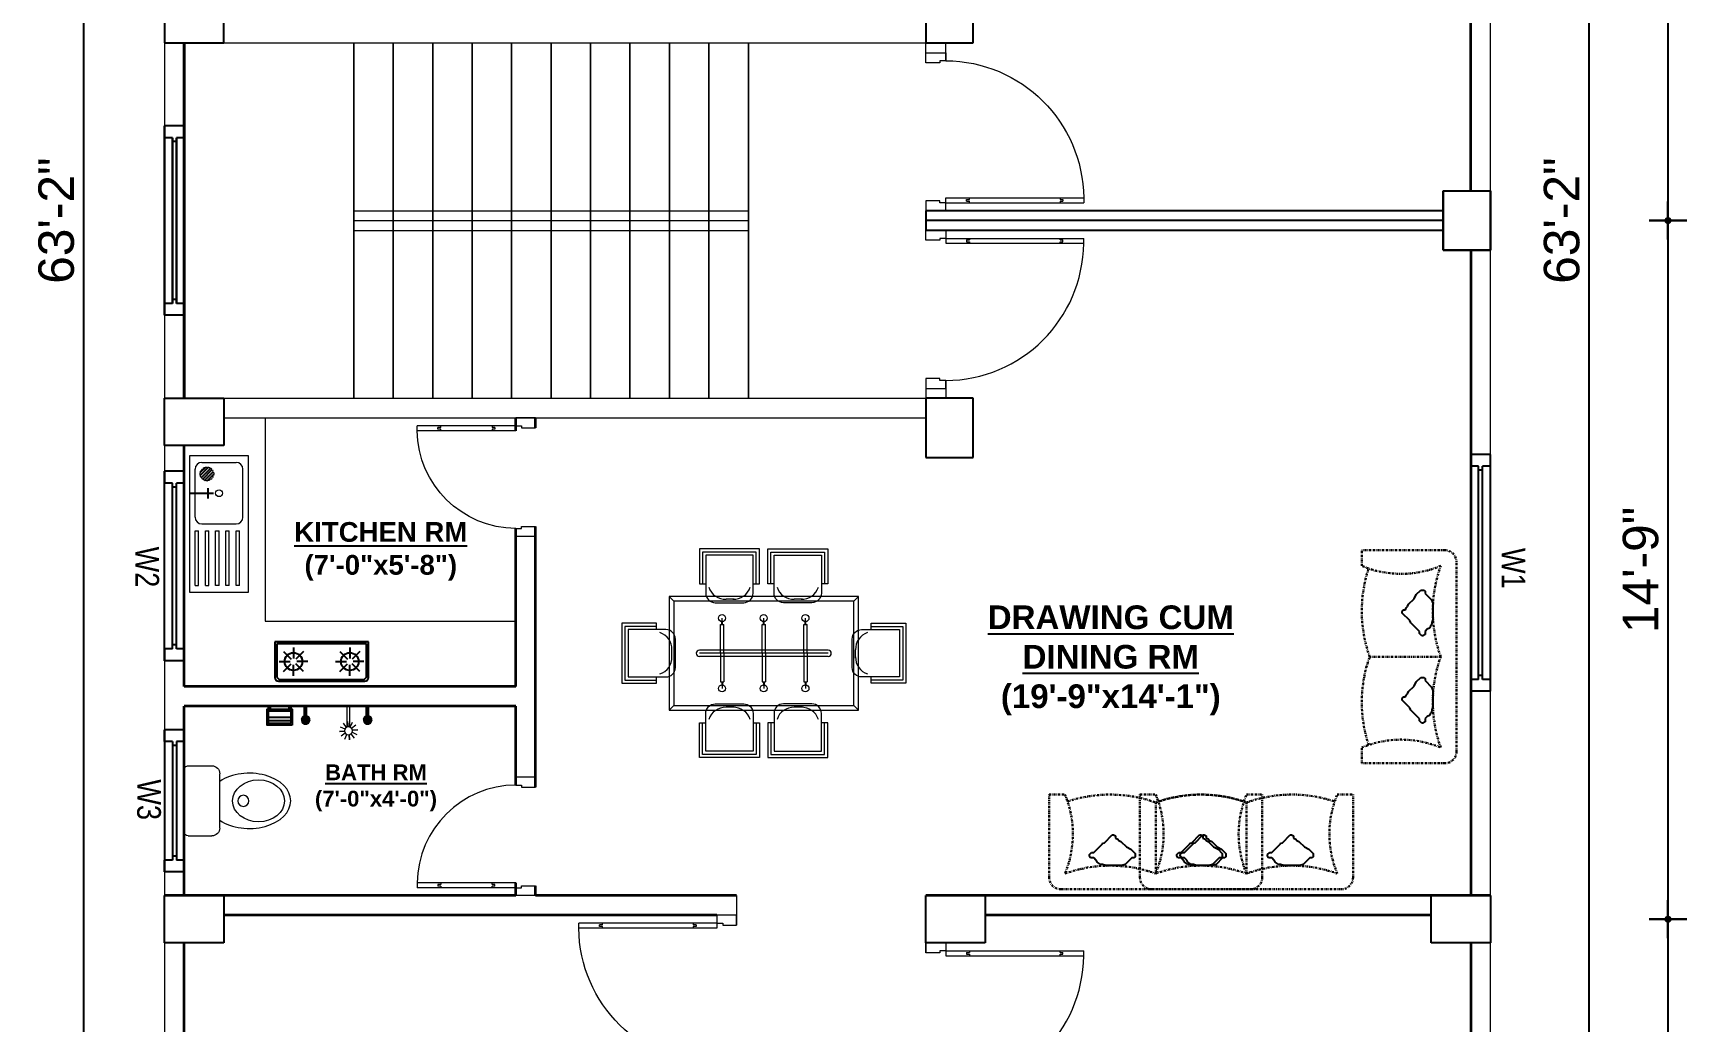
# Model space of a CAD drawing. Header units: inches. Extents: x -100787 to 3653, y -96809 to -8632.
# Drawn here: x -75869.7 to -75450.6, y -92142.9 to -91892.4 of the extents above; entities that cross this region are included whole.
import ezdxf

# ---------------------------------------------------------------- set-up
doc = ezdxf.new("R2010")
doc.units = ezdxf.units.IN
doc.header["$MEASUREMENT"] = 0
doc.header["$PDMODE"] = 99
doc.linetypes.add('DASHDOT', pattern=[1, 0.5, -0.25, 0, -0.25])
doc.linetypes.add('DASHED', pattern=[0.75, 0.5, -0.25])
for name, color, linetype, lineweight in [('1-FOUNDATION DIM', 31, 'Continuous', 5), ('boundary line', 84, 'DASHDOT', 30), ('door', 132, 'Continuous', 15), ('ELE.POWER', 10, 'Continuous', 20), ('fur', 70, 'Continuous', 5), ('Furniture Gr.Fl.', 6, 'Continuous', 5), ('Pipe', 172, 'Continuous', 0), ('R0D', 1, 'Continuous', 35), ('SB', 5, 'Continuous', 13), ('T-FIX', 30, 'Continuous', 20)]:
    doc.layers.add(name, color=color, linetype=linetype, lineweight=lineweight)
for name, color, linetype in [('Brick wall', 3, 'Continuous'), ('FICTURE', 70, 'Continuous'), ('FIXTURE', 150, 'Continuous'), ('Hatch', 3, 'Continuous'), ('RCC', 6, 'Continuous'), ('Rod', 1, 'Continuous'), ('TEX', 7, 'Continuous'), ('WINDOOR', 7, 'Continuous')]:
    doc.layers.add(name, color=color, linetype=linetype)
doc.styles.add('ARIAL', font='arial.ttf')
doc.styles.get("Standard").update_dxf_attribs({"font": 'ARIALN.TTF'})
doc.dimstyles.new('3-8', dxfattribs={"dimscale": 1.5, "dimtxt": 6, "dimasz": 2, "dimexe": 0.18, "dimexo": 6, "dimgap": 0, "dimtad": 0, "dimdec": 0, "dimzin": 3, "dimdsep": 46, "dimlunit": 3, "dimtxsty": 'ARIAL', "dimblk": 'DD', "dimcen": 1, "dimse1": 1, "dimse2": 1, "dimclrd": 256, "dimclrt": 256, "dimadec": 0, "dimazin": 0, "dimtfac": 0.5, "dimtdec": 0, "dimtmove": 2, "dimatfit": 0, "dimfxl": 0.18, "dimtvp": 0.75, "dimfrac": 1, "dimtolj": 1, "dimtzin": 0, "dimarcsym": 0})

# ---------------------------------------------------------------- blocks, each defined once
blk = doc.blocks.new('A$C154754DE')
at = {"layer": 'RCC'}
for p, q in [((0, 12), (15, 12)), ((0, 0), (0, 12)), ((15, 12), (15, 0)), ((15, 0), (0, 0))]:
    blk.add_line(p, q, dxfattribs=at)
blk = doc.blocks.new("Windoo 4'")
at = {"layer": 'WINDOOR'}
for p, q in [((24, 5), (-24, 5)), ((-24, 5), (-24, 0)), ((-21, 5), (-21, 3)), ((24, 5), (21, 5)), ((21, 5), (21, 3)), ((24, 5), (24, 0)), ((24, 0), (-24, 0)), ((-24, 0), (-21, 0)), ((21, 3), (-21, 3)), ((21, 2), (-21, 2)), ((-21, 2), (-21, 0)), ((-20, 3), (-20, 2)), ((20, 3), (20, 2)), ((21, 2), (21, 0)), ((21, 0), (24, 0))]:
    blk.add_line(p, q, dxfattribs=at)
blk = doc.blocks.new('D40')
at = {"layer": 'door'}
for p, q in [((2, 5), (2, 39.97)), ((3.25, 39.97), (2, 39.97)), ((3.25, 5), (3.25, 39.97)), ((2.4, 33.97), (2, 33.97)), ((2.4, 33.97), (2.4, 34.72)), ((2.85, 34.72), (2.4, 34.72)), ((2.85, 33.97), (2.85, 34.72)), ((3.25, 33.97), (2.85, 33.97)), ((2, 11), (2.4, 11)), ((2.4, 10.25), (2.4, 11)), ((2.4, 10.25), (2.85, 10.25)), ((2.85, 10.25), (2.85, 11)), ((2.85, 11), (3.25, 11)), ((0, 0), (0, 5)), ((0, 5), (2, 5)), ((2, 5), (2, 3.5)), ((2, 5), (3.25, 5)), ((40, 5), (38, 5)), ((38, 5), (38, 3.5)), ((40, 0), (40, 5)), ((2.5, 0), (0, 0)), ((2, 3.5), (2.5, 3.5)), ((2.5, 3.5), (2.5, 0)), ((38, 3.5), (37.5, 3.5)), ((37.5, 3.5), (37.5, 0)), ((37.5, 0), (40, 0))]:
    blk.add_line(p, q, dxfattribs=at)
blk.add_arc((2.88, 4.86), 35.12, 0.2318, 89.393, dxfattribs=at)
blk = doc.blocks.new('D30')
at = {"layer": 'door'}
for p, q in [((2, 5), (2, 29.97)), ((3.25, 29.97), (2, 29.97)), ((3.25, 5), (3.25, 29.97)), ((2.4, 23.97), (2, 23.97)), ((2.4, 23.97), (2.4, 24.72)), ((2.85, 24.72), (2.4, 24.72)), ((2.85, 23.97), (2.85, 24.72)), ((3.25, 23.97), (2.85, 23.97)), ((2, 11), (2.4, 11)), ((2.4, 10.25), (2.4, 11)), ((2.4, 10.25), (2.85, 10.25)), ((2.85, 10.25), (2.85, 11)), ((2.85, 11), (3.25, 11)), ((0, 0), (0, 5)), ((0, 5), (2, 5)), ((2, 5), (2, 3.5)), ((2, 5), (3.25, 5)), ((30, 5), (28, 5)), ((28, 5), (28, 3.5)), ((30, 0), (30, 5)), ((2.5, 0), (0, 0)), ((2, 3.5), (2.5, 3.5)), ((2.5, 3.5), (2.5, 0)), ((28, 3.5), (27.5, 3.5)), ((27.5, 3.5), (27.5, 0)), ((27.5, 0), (30, 0))]:
    blk.add_line(p, q, dxfattribs=at)
blk.add_arc((2.89, 4.86), 25.11, 0.3204, 89.1727, dxfattribs=at)
blk = doc.blocks.new('W-3FT')
at = {"layer": 'WINDOOR'}
for p, q in [((-36, 0), (-36, -5)), ((-36, 0), (-33, 0)), ((-36, 0), (0, 0)), ((-33, 0), (-33, -2)), ((-3, 0), (-3, -2)), ((0, 0), (0, -5)), ((-33, -2), (-3, -2)), ((-33, -3), (-33, -5)), ((-33, -3), (-3, -3)), ((-32, -2), (-32, -3)), ((-4, -2), (-4, -3)), ((-3, -3), (-3, -5)), ((-33, -5), (-36, -5)), ((-36, -5), (0, -5)), ((0, -5), (-3, -5))]:
    blk.add_line(p, q, dxfattribs=at)
blk = doc.blocks.new('BURNER')
at = {"layer": 'FICTURE'}
for p, q in [((-25, 9.5), (-25, 0)), ((-24.5, 9), (-24.5, 0.5)), ((-1, 10.5), (-24, 10.5)), ((-1.5, 10), (-23.5, 10)), ((-20, 9.02), (-20, 6.11)), ((-5, 9.02), (-5, 6.11)), ((-4.97, 9.02), (-4.97, 6.11)), ((-0.5, 0.5), (-0.5, 9)), ((0, 0), (0, 9.5)), ((-23.77, 5.25), (-20.86, 5.25)), ((-22.67, 7.92), (-20.61, 5.86)), ((-22.67, 2.58), (-20.61, 4.64)), ((-17.33, 7.92), (-19.39, 5.86)), ((-17.33, 2.58), (-19.39, 4.64)), ((-16.23, 5.25), (-19.14, 5.25)), ((-8.77, 5.25), (-5.86, 5.25)), ((-8.75, 5.25), (-5.84, 5.25)), ((-7.67, 7.92), (-5.61, 5.86)), ((-7.67, 2.58), (-5.61, 4.64)), ((-7.64, 7.92), (-5.58, 5.86)), ((-7.64, 2.58), (-5.58, 4.64)), ((-2.33, 7.92), (-4.39, 5.86)), ((-2.33, 2.58), (-4.39, 4.64)), ((-2.3, 7.92), (-4.36, 5.86)), ((-2.3, 2.58), (-4.36, 4.64)), ((-1.2, 5.25), (-4.11, 5.25)), ((-25, 0), (0, 0)), ((-24.5, 0.5), (-0.5, 0.5)), ((-20, 1.48), (-20, 4.39)), ((-5, 1.48), (-5, 4.39)), ((-4.97, 1.48), (-4.97, 4.39))]:
    blk.add_line(p, q, dxfattribs=at)
for centre in [(-20, 5.25), (-5, 5.25), (-4.97, 5.25)]:
    blk.add_circle(centre, 2.36, dxfattribs=at)
for centre, start, end in [((-24, 9.5), 90, 180), ((-23.5, 9), 90, 180), ((-1.5, 9), 0, 90), ((-1, 9.5), 0, 90)]:
    blk.add_arc(centre, 1, start, end, dxfattribs=at)
blk = doc.blocks.new('A$C1B9D5D5F')
at = {"layer": 'Hatch', "linetype": 'DASHED'}
h = blk.add_hatch(dxfattribs=at)
h.set_pattern_fill('ANSI31', color=256, scale=5, style=0)
h.set_pattern_definition([(315, (-153.9716, 593.88254), (-0.44194174, -0.44194174), [])])
h.paths.add_polyline_path([(32.64, 12.03, 1), (36.64, 12.03, 1)])
at = {"layer": 'fur', "linetype": 'Continuous'}
for p, q in [((0, 17), (40, 17)), ((0, 0), (0, 17)), ((2, 15.5), (18, 15.5)), ((2, 15.5), (2, 14.5)), ((18, 15.5), (18, 14.5)), ((22, 15.5), (36, 15.5)), ((40, 17), (40, 0)), ((2, 14.5), (18, 14.5)), ((2, 12.5), (18, 12.5)), ((2, 12.5), (2, 11.5)), ((2, 11.5), (18, 11.5)), ((18, 12.5), (18, 11.5)), ((20, 13.5), (20, 3.5)), ((38, 13.5), (38, 3.5)), ((2, 9.5), (18, 9.5)), ((2, 8.5), (2, 9.5)), ((2, 8.5), (18, 8.5)), ((2, 6.5), (18, 6.5)), ((2, 5.5), (2, 6.5)), ((2, 5.5), (18, 5.5)), ((18, 9.5), (18, 8.5)), ((18, 6.5), (18, 5.5)), ((40, 0), (0, 0)), ((2, 3.5), (18, 3.5)), ((2, 2.5), (2, 3.5)), ((2, 2.5), (18, 2.5)), ((18, 3.5), (18, 2.5)), ((22, 1.5), (36, 1.5))]:
    blk.add_line(p, q, dxfattribs=at)
blk.add_circle((29, 8.5), 1, dxfattribs=at)
for centre, start, end in [((22, 13.5), 90, 180), ((36, 13.5), 0, 90), ((22, 3.5), 180, 270), ((36, 3.5), 270, 0)]:
    blk.add_arc(centre, 2, start, end, dxfattribs=at)
at = {"layer": 'Pipe', "linetype": 'DASHED'}
blk.add_circle((34.64, 12.03), 2, dxfattribs=at)
at = {"layer": 'Rod', "linetype": 'Continuous'}
for p, q in [((29, 17), (29, 10.16)), ((27.5, 11.7), (30.5, 11.7))]:
    blk.add_line(p, q, dxfattribs=at)
blk = doc.blocks.new('COMODE')
at = {"linetype": 'Continuous', "lineweight": 15}
for p, q in [((-6.88, 9), (6.87, 9)), ((-8.88, 1), (-8.88, 7)), ((8.88, 1), (8.88, 7)), ((-7.88, 0), (7.87, 0))]:
    blk.add_line(p, q, dxfattribs=at)
blk.add_circle((0, 14.99), 1.41, dxfattribs=at)
for centre, radius, start, end in [((-6.88, 7), 2, 90, 180), ((6.87, 7), 2, 0, 90), ((-7.88, 1), 1, 180, 270), ((7.87, 1), 1, 270, 0)]:
    blk.add_arc(centre, radius, start, end, dxfattribs=at)
at = {"linetype": 'Continuous', "lineweight": 15, "extrusion": (0, 0, -1)}
blk.add_ellipse((0, 16.47), major_axis=(0, 10.53), ratio=0.664933, start_param=3.923136, end_param=8.643235, dxfattribs=at)
blk.add_ellipse((0, 18.83), major_axis=(0, 6.57), ratio=0.809373, dxfattribs=at)
blk = doc.blocks.new('A$C1BE005BA')
at = {"layer": 'T-FIX'}
for p, q in [((2.54, 4.28), (1.8, 5.91)), ((3.41, 6.17), (3.22, 4.36)), ((3.22, 4.36), (3.41, 6.17)), ((0, 3.41), (1.7, 3.23)), ((1.7, 3.23), (0, 3.41)), ((0.26, 1.8), (1.8, 2.5)), ((2, 3.89), (0.59, 4.93)), ((2.24, 1.94), (1.24, 0.59)), ((2.76, 0), (2.94, 1.69)), ((2.94, 1.69), (2.76, 0)), ((4.37, 0.26), (3.65, 1.84)), ((4.93, 5.58), (3.83, 4.1)), ((5.58, 1.24), (4.15, 2.3)), ((4.23, 3.61), (5.91, 4.37)), ((4.26, 3.55), (11.38, 3.55)), ((4.28, 2.55), (11.38, 2.55)), ((6.17, 2.76), (4.36, 2.95)), ((4.36, 2.95), (6.17, 2.76))]:
    blk.add_line(p, q, dxfattribs=at)
blk.add_circle((3.03, 3.03), 1.34, dxfattribs=at)
blk = doc.blocks.new('*U268')
at = {"color": 0}
mesh = blk.add_polyface(dxfattribs=at)
corners = [(1.43, 6.47), (-1.02, 8.93), (-1.9, 5.58), (-1.9, 5.58), (0, 5.06), (1.43, 6.47), (-1.9, 5.58), (-1, 5.06), (0, 5.06), (-1.02, 8.93), (-2.43, 7.51), (-1.9, 5.58), (1.43, 6.47), (0.92, 8.41), (-1.02, 8.93), (0, 5.06), (0.9, 5.58), (1.43, 6.47), (-1, 5.06), (0, 0), (0, 5.06), (-1, 5.06), (-1, 0), (0, 0), (-2.43, 7.51), (-2.43, 6.47), (-1.9, 5.58), (-1.02, 8.93), (-1.92, 8.41), (-2.43, 7.51), (0.92, 8.41), (0.02, 8.93), (-1.02, 8.93), (1.43, 6.47), (1.43, 7.51), (0.92, 8.41)]
mesh.append_faces([[corners[k] for k in face] for face in [(0, 1, 2), (3, 4, 5), (9, 10, 11), (12, 13, 14)]], dxfattribs={"vtx0": -1, "vtx1": -1, "vtx2": -1, "color": 0})
mesh.append_faces([[corners[k] for k in face] for face in [(18, 19, 20)]], dxfattribs={"vtx0": -1, "vtx2": -1, "color": 0})
mesh.append_faces([[corners[k] for k in face] for face in [(6, 7, 8)]], dxfattribs={"vtx1": -1, "vtx2": -1, "color": 0})
mesh.append_faces([[corners[k] for k in face] for face in [(15, 16, 17), (21, 22, 23), (24, 25, 26), (27, 28, 29), (30, 31, 32), (33, 34, 35)]], dxfattribs={"vtx2": -1, "color": 0})
blk = doc.blocks.new('Tap')
at = {"layer": 'FIXTURE', "elevation": 0.25}
for points in [[(-0.25, 3.5), (-0.25, 0)], [(0.25, 3.5), (0.25, 0)]]:
    blk.add_lwpolyline(points, dxfattribs=at)
at = {"layer": 'FIXTURE'}
for radius, start, end in [(1, 284.4775, 255.5225), (0.25, 0, 180)]:
    blk.add_arc((0, 3.5, 0.25), radius, start, end, dxfattribs=at)
at = {"layer": 'FIXTURE', "xscale": 0.5, "yscale": 0.5, "zscale": 0.5}
blk.add_blockref('*U268', (0.25, 0), dxfattribs=at)
blk = doc.blocks.new('PaperHolder')
at = {"layer": 'FIXTURE'}
for p, q in [((-5.6, 4.41), (0, 4.41)), ((-5.6, 3.61), (0, 3.61)), ((-5.6, 2.81), (0, 2.81))]:
    blk.add_line(p, q, dxfattribs=at)
for points in [[(0.4, 4.81), (-6, 4.81), (-6, 0.81), (0.4, 0.81)], [(0, 4.41), (-5.6, 4.41), (-5.6, 1.21), (0, 1.21)], [(-5.2, 0.81), (-5.6, 0.81), (-5.6, 0), (-5.2, 0)], [(0, 0.81), (-0.4, 0.81), (-0.4, 0), (0, 0)]]:
    blk.add_lwpolyline(points, close=True, dxfattribs=at)
blk = doc.blocks.new('din-tab')
at = {"layer": 'fur'}
for p, q in [((-20.75, 12.96), (-18.75, 12.96)), ((-3.75, 12.96), (-1.75, 12.96)), ((2.86, 12.96), (0.86, 12.96)), ((19.86, 12.96), (17.86, 12.96)), ((-29, 7.43), (-30.5, 8.93)), ((-12.76, 8.04), (-10.17, 8.04)), ((8.85, 8.04), (11.44, 8.04)), ((28, 7.43), (29.5, 8.93)), ((-34.5, 0.43), (-34.5, -1.57)), ((-13.82, 0.61), (-13.7, 2.06)), ((-13.82, 0), (-13.82, 0.61)), ((-13.57, 0.61), (-13.7, 2.06)), ((-13.7, 0), (-13.7, 0.61)), ((-13.57, 0), (-13.57, 0.61)), ((0, 0), (-1, 0)), ((0, 0), (-1, 0)), ((-1, -9.07), (-1, 0)), ((-0.62, 0.61), (-0.5, 2.06)), ((-0.62, 0), (-0.62, 0.61)), ((-0.38, 0.61), (-0.5, 2.06)), ((-0.5, 0), (-0.5, 0.61)), ((-0.38, 0), (-0.38, 0.61)), ((0, -9.07), (0, 0)), ((13.2, 0), (12.2, 0)), ((13.2, 0), (12.2, 0)), ((12.2, -9.07), (12.2, 0)), ((12.57, 0.61), (12.7, 2.06)), ((12.57, 0), (12.57, 0.61)), ((12.82, 0.61), (12.7, 2.06)), ((12.7, 0), (12.7, 0.61)), ((12.82, 0), (12.82, 0.61)), ((13.2, -9.07), (13.2, 0)), ((33.5, 0.43), (33.5, -1.57)), ((-13.2, 0), (-14.2, 0)), ((-14.2, -9.07), (-14.2, 0)), ((-13.2, 0), (-14.2, 0)), ((-13.2, -9.07), (-13.2, 0)), ((-29.58, -7.55), (-29.58, -10.14)), ((-20.9, -8.07), (19.9, -8.07)), ((-20.9, -9.07), (19.9, -9.07)), ((-20.9, -10.07), (19.9, -10.07)), ((-14.2, -9.07), (-14.2, -18.14)), ((-13.2, -9.07), (-13.2, -18.14)), ((-1, -9.07), (-1, -18.14)), ((0, -9.07), (0, -18.14)), ((12.2, -9.07), (12.2, -18.14)), ((13.2, -9.07), (13.2, -18.14)), ((28.58, -7.55), (28.58, -10.14)), ((-34.5, -16.57), (-34.5, -18.57)), ((-13.2, -18.14), (-14.2, -18.14)), ((-13.82, -18.14), (-13.82, -18.75)), ((-13.82, -18.75), (-13.7, -20.2)), ((-13.7, -18.14), (-13.7, -18.75)), ((-13.57, -18.75), (-13.7, -20.2)), ((-13.57, -18.14), (-13.57, -18.75)), ((0, -18.14), (-1, -18.14)), ((-0.62, -18.14), (-0.62, -18.75)), ((-0.62, -18.75), (-0.5, -20.2)), ((-0.5, -18.14), (-0.5, -18.75)), ((-0.38, -18.75), (-0.5, -20.2)), ((-0.38, -18.14), (-0.38, -18.75)), ((13.2, -18.14), (12.2, -18.14)), ((12.57, -18.14), (12.57, -18.75)), ((12.57, -18.75), (12.7, -20.2)), ((12.7, -18.14), (12.7, -18.75)), ((12.82, -18.75), (12.7, -20.2)), ((12.82, -18.14), (12.82, -18.75)), ((33.5, -16.57), (33.5, -18.57)), ((-29, -25.57), (-30.5, -27.07)), ((-12.76, -26.17), (-10.17, -26.18)), ((8.85, -26.17), (11.44, -26.18)), ((28, -25.57), (29.5, -27.07)), ((-20.75, -31.09), (-18.75, -31.09)), ((-3.75, -31.09), (-1.75, -31.09)), ((2.86, -31.09), (0.86, -31.09)), ((19.86, -31.09), (17.86, -31.09))]:
    blk.add_line(p, q, dxfattribs=at)
for points in [[(-1.75, 12.96), (-1.75, 23.96), (-20.75, 23.96), (-20.75, 12.96)], [(-2.75, 12.96), (-2.75, 22.96), (-19.75, 22.96), (-19.75, 12.96)], [(0.86, 12.96), (0.86, 23.96), (19.86, 23.96), (19.86, 12.96)], [(1.86, 12.96), (1.86, 22.96), (18.86, 22.96), (18.86, 12.96)], [(-34.5, -18.57), (-45.5, -18.57), (-45.5, 0.43), (-34.5, 0.43)], [(33.5, -18.57), (44.5, -18.57), (44.5, 0.43), (33.5, 0.43)], [(-34.5, -17.57), (-44.5, -17.57), (-44.5, -0.57), (-34.5, -0.57)], [(33.5, -17.57), (43.5, -17.57), (43.5, -0.57), (33.5, -0.57)], [(-1.75, -31.09), (-1.75, -42.09), (-20.75, -42.09), (-20.75, -31.09)], [(-2.75, -31.09), (-2.75, -41.09), (-19.75, -41.09), (-19.75, -31.09)], [(0.86, -31.09), (0.86, -42.09), (19.86, -42.09), (19.86, -31.09)], [(1.86, -31.09), (1.86, -41.09), (18.86, -41.09), (18.86, -31.09)]]:
    blk.add_lwpolyline(points, dxfattribs=at)
for points in [[(-3.75, 21.96), (-18.75, 21.96), (-18.75, 9.96, 0.414214), (-15.75, 6.96), (-6.75, 6.96, 0.414214), (-3.75, 9.96)], [(2.86, 21.96), (17.86, 21.96), (17.86, 9.96, -0.414214), (14.86, 6.96), (5.86, 6.96, -0.414214), (2.86, 9.96)], [(-43.5, -16.57), (-43.5, -1.57), (-31.5, -1.57, -0.414214), (-28.5, -4.57), (-28.5, -13.57, -0.414214), (-31.5, -16.57)], [(42.5, -16.57), (42.5, -1.57), (30.5, -1.57, 0.414214), (27.5, -4.57), (27.5, -13.57, 0.414214), (30.5, -16.57)], [(-3.75, -40.09), (-18.75, -40.09), (-18.75, -28.09, -0.414214), (-15.75, -25.09), (-6.75, -25.09, -0.414214), (-3.75, -28.09)], [(2.86, -40.09), (17.86, -40.09), (17.86, -28.09, 0.414214), (14.86, -25.09), (5.86, -25.09, 0.414214), (2.86, -28.09)]]:
    blk.add_lwpolyline(points, format="xyb", close=True, dxfattribs=at)
for points in [[(-30.5, -27.07), (29.5, -27.07), (29.5, 8.93), (-30.5, 8.93)], [(-29, -25.57), (28, -25.57), (28, 7.43), (-29, 7.43)]]:
    blk.add_lwpolyline(points, close=True, dxfattribs=at)
for centre in [(-13.7, 2.06), (-0.5, 2.06), (12.7, 2.06), (-13.7, -20.2), (-0.5, -20.2), (12.7, -20.2)]:
    blk.add_circle(centre, 1.11, dxfattribs=at)
for centre, radius, start, end in [((-12.57, 13.52), 5.48, 197.545, 272.623), ((-9.92, 13.52), 5.48, 267.377, 342.455), ((9.04, 13.52), 5.48, 197.545, 272.623), ((11.69, 13.52), 5.48, 267.377, 342.455), ((-35.06, -7.74), 5.48, 357.377, 72.455), ((34.06, -7.74), 5.48, 107.545, 182.623), ((-35.06, -10.39), 5.48, 287.545, 2.623), ((-20.9, -9.07), 1, 90, 270), ((19.9, -9.07), 1, 270, 90), ((34.06, -10.39), 5.48, 177.377, 252.455), ((-12.57, -31.65), 5.48, 87.377, 162.455), ((-9.92, -31.65), 5.48, 17.545, 92.623), ((9.04, -31.65), 5.48, 87.377, 162.455), ((11.69, -31.65), 5.48, 17.545, 92.623)]:
    blk.add_arc(centre, radius, start, end, dxfattribs=at)
blk = doc.blocks.new('ffghfh')
at = {"layer": 'Hatch'}
for p, q in [((341.14, 1315.93), (341.4, 1316.46)), ((341.4, 1316.46), (341.97, 1316.75)), ((341.97, 1316.75), (342.51, 1317.29)), ((342.51, 1318.1), (343.07, 1318.39)), ((342.51, 1317.29), (342.51, 1318.1)), ((343.07, 1318.39), (343.35, 1318.39)), ((343.35, 1318.39), (343.9, 1317.84)), ((343.9, 1317.84), (343.91, 1317.3)), ((343.91, 1317.3), (346.11, 1315.11)), ((340.55, 1314.27), (340.84, 1315.06)), ((340.56, 1310.16), (340.55, 1314.27)), ((340.84, 1315.06), (340.85, 1315.65)), ((340.85, 1315.65), (341.14, 1315.93)), ((346.11, 1315.11), (346.24, 1314.99)), ((346.24, 1314.99), (346.36, 1314.57)), ((346.36, 1314.57), (348.35, 1312.64)), ((348.36, 1312.3), (348.08, 1311.79)), ((348.35, 1312.64), (348.36, 1312.3)), ((340.86, 1309.31), (340.56, 1310.16)), ((342.51, 1307.66), (340.86, 1309.31)), ((342.51, 1307.11), (342.51, 1307.66)), ((344.74, 1307.93), (343.61, 1306.84)), ((345.29, 1309.04), (344.74, 1307.93)), ((346.7, 1310.42), (345.29, 1309.04)), ((346.96, 1310.97), (346.7, 1310.42)), ((347.25, 1311.24), (346.96, 1310.97)), ((347.31, 1311.34), (347.25, 1311.24)), ((347.52, 1311.79), (347.31, 1311.34)), ((348.08, 1311.79), (347.52, 1311.79)), ((342.79, 1306.85), (342.51, 1307.11)), ((343.61, 1306.84), (342.79, 1306.85))]:
    blk.add_line(p, q, dxfattribs=at)
blk = doc.blocks.new('4')
for p, q in [((-3, 27), (18, 27)), ((18, 23), (18, 27)), ((-6, -24), (-6, 24)), ((-2, 0), (16, 0)), ((18, -27), (18, -23)), ((-3, -27), (18, -27))]:
    blk.add_line(p, q)
for centre, radius, start, end in [((-3, 24), 3, 90, 180), ((-34.06, 11.5), 34.06, 340.2684, 19.7316), ((8, 47), 26, 247.3801, 292.6199), ((-16.37, 11.55), 34.37, 340.359, 18.2998), ((-16.37, -11.55), 34.37, 341.7002, 19.641), ((-34.06, -11.5), 34.06, 340.2684, 19.7316), ((-3, -24), 3, 180, 270), ((8, -47), 26, 67.3801, 112.6199)]:
    blk.add_arc(centre, radius, start, end)
at = {"extrusion": (0, 0, -1), "zscale": -1, "rotation": 180}
for p in [(340.56, 1323.71), (340.56, 1301.6)]:
    blk.add_blockref('ffghfh', p, dxfattribs=at)
blk = doc.blocks.new('W-1')
at = {"layer": 'WINDOOR'}
for p, q in [((-60, 0), (-60, -5)), ((-60, 0), (-57, 0)), ((-60, 0), (0, 0)), ((-57, 0), (-57, -2)), ((-3, 0), (-3, -2)), ((0, 0), (0, -5)), ((-57, -2), (-3, -2)), ((-57, -3), (-57, -5)), ((-57, -3), (-3, -3)), ((-56, -2), (-56, -3)), ((-4, -2), (-4, -3)), ((-3, -3), (-3, -5)), ((-57, -5), (-60, -5)), ((-60, -5), (0, -5)), ((0, -5), (-3, -5))]:
    blk.add_line(p, q, dxfattribs=at)
blk = doc.blocks.new('DD')
for p, q in [((0, 1.6), (0, -1.6)), ((-1.6, 0), (1.6, 0))]:
    blk.add_line(p, q)
at = {"const_width": 0.3}
blk.add_lwpolyline([(-0.15, 0, 1), (0.15, 0, 1)], format="xyb", close=True, dxfattribs=at)
blk = doc.blocks.new('*D599')
at = {"layer": 'Defpoints', "color": 0}
for p in [(-75836.38, -91560.88), (-75856.88, -92318.88), (-75836.38, -92318.88)]:
    blk.add_point(p, dxfattribs=at)
at = {"layer": 'Furniture Gr.Fl.', "lineweight": -2}
blk.add_line((-75856.88, -91563.88), (-75856.88, -92315.88), dxfattribs=at)
at = {"layer": 'Furniture Gr.Fl.', "lineweight": -2, "xscale": 3, "yscale": 3, "zscale": 3}
for p, rotation in [((-75856.88, -91560.88), 90), ((-75856.88, -92318.88), 270)]:
    blk.add_blockref('DD', p, dxfattribs=dict(at, rotation=rotation))
at = {"layer": 'Furniture Gr.Fl.', "insert": (-75863.78, -91939.88), "char_height": 9, "attachment_point": 5, "rotation": 90, "style": 'ARIAL'}
blk.add_mtext('\\A1;63\'-2"', dxfattribs=at)
blk = doc.blocks.new('*D618')
at = {"layer": 'Defpoints', "color": 0}
for p in [(-75501.94, -91560.88), (-75475.38, -91560.88), (-75501.94, -92318.88)]:
    blk.add_point(p, dxfattribs=at)
at = {"layer": 'Furniture Gr.Fl.', "lineweight": -2}
blk.add_line((-75475.38, -92315.88), (-75475.38, -91563.88), dxfattribs=at)
at = {"layer": 'Furniture Gr.Fl.', "lineweight": -2, "xscale": 3, "yscale": 3, "zscale": 3}
for p, rotation in [((-75475.38, -91560.88), 90), ((-75475.38, -92318.88), 270)]:
    blk.add_blockref('DD', p, dxfattribs=dict(at, rotation=rotation))
at = {"layer": 'Furniture Gr.Fl.', "insert": (-75482.28, -91939.88), "char_height": 9, "attachment_point": 5, "rotation": 90, "style": 'ARIAL'}
blk.add_mtext('\\A1;63\'-2"', dxfattribs=at)
blk = doc.blocks.new('*D623')
at = {"layer": 'Defpoints', "color": 0}
for p in [(-75500.38, -91762.88), (-75500.38, -91939.88), (-75455.38, -91939.88)]:
    blk.add_point(p, dxfattribs=at)
at = {"layer": 'Rod', "lineweight": -2}
blk.add_line((-75455.38, -91765.88), (-75455.38, -91936.88), dxfattribs=at)
at = {"layer": 'Rod', "lineweight": -2, "xscale": 3, "yscale": 3, "zscale": 3}
for p, rotation in [((-75455.38, -91762.88), 90), ((-75455.38, -91939.88), 270)]:
    blk.add_blockref('DD', p, dxfattribs=dict(at, rotation=rotation))
at = {"layer": 'Rod', "insert": (-75462.28, -91851.38), "char_height": 9, "attachment_point": 5, "rotation": 90, "style": 'ARIAL'}
blk.add_mtext('\\A1;14\'-9"', dxfattribs=at)
blk = doc.blocks.new('*D624')
at = {"layer": 'Defpoints', "color": 0}
for p in [(-75500.38, -91939.88), (-75500.38, -92116.88), (-75455.38, -92116.88)]:
    blk.add_point(p, dxfattribs=at)
at = {"layer": 'Rod', "lineweight": -2}
blk.add_line((-75455.38, -91942.88), (-75455.38, -92113.88), dxfattribs=at)
at = {"layer": 'Rod', "lineweight": -2, "xscale": 3, "yscale": 3, "zscale": 3}
for p, rotation in [((-75455.38, -91939.88), 90), ((-75455.38, -92116.88), 270)]:
    blk.add_blockref('DD', p, dxfattribs=dict(at, rotation=rotation))
at = {"layer": 'Rod', "insert": (-75462.28, -92028.38), "char_height": 9, "attachment_point": 5, "rotation": 90, "style": 'ARIAL'}
blk.add_mtext('\\A1;14\'-9"', dxfattribs=at)
blk = doc.blocks.new('*D625')
at = {"layer": 'Defpoints', "color": 0}
for p in [(-75500.38, -92116.88), (-75500.38, -92270.88), (-75455.38, -92270.88)]:
    blk.add_point(p, dxfattribs=at)
at = {"layer": 'Rod', "lineweight": -2}
blk.add_line((-75455.38, -92119.88), (-75455.38, -92267.88), dxfattribs=at)
at = {"layer": 'Rod', "lineweight": -2, "xscale": 3, "yscale": 3, "zscale": 3}
for p, rotation in [((-75455.38, -92116.88), 90), ((-75455.38, -92270.88), 270)]:
    blk.add_blockref('DD', p, dxfattribs=dict(at, rotation=rotation))
at = {"layer": 'Rod', "insert": (-75462.28, -92193.88), "char_height": 9, "attachment_point": 5, "rotation": 90, "style": 'ARIAL'}
blk.add_mtext('\\A1;12\'-10"', dxfattribs=at)

msp = doc.modelspace()

# ---------------------------------------------------------------- linework, layer by layer
at = {"layer": 'ELE.POWER'}
for p, q in [((-75836.38, -91614.88), (-75836.38, -92264.88)), ((-75500.38, -92264.88), (-75500.38, -91614.88)), ((-75643.42, -91899.89), (-75643.42, -91889.88)), ((-75836.38, -91894.88), (-75682.96, -91894.88)), ((-75836.38, -91894.88), (-75638.42, -91894.88)), ((-75831.38, -91984.88), (-75831.38, -91894.88)), ((-75831.38, -91894.88), (-75831.38, -91984.88)), ((-75788.42, -91894.88), (-75788.42, -91984.88)), ((-75788.42, -91984.88), (-75788.42, -91894.88)), ((-75788.42, -91984.88), (-75788.42, -91894.88)), ((-75788.42, -91894.88), (-75788.42, -91984.88)), ((-75778.42, -91894.88), (-75778.42, -91984.88)), ((-75778.42, -91984.88), (-75778.42, -91894.88)), ((-75778.42, -91984.88), (-75778.42, -91894.88)), ((-75778.42, -91894.88), (-75778.42, -91984.88)), ((-75768.42, -91894.88), (-75768.42, -91984.88)), ((-75768.42, -91984.88), (-75768.42, -91894.88)), ((-75768.42, -91984.88), (-75768.42, -91894.88)), ((-75768.42, -91894.88), (-75768.42, -91984.88)), ((-75758.42, -91894.88), (-75758.42, -91984.88)), ((-75758.42, -91984.88), (-75758.42, -91894.88)), ((-75758.42, -91984.88), (-75758.42, -91894.88)), ((-75758.42, -91894.88), (-75758.42, -91984.88)), ((-75748.42, -91894.88), (-75748.42, -91984.88)), ((-75748.42, -91984.88), (-75748.42, -91894.88)), ((-75748.42, -91984.88), (-75748.42, -91894.88)), ((-75748.42, -91894.88), (-75748.42, -91984.88)), ((-75738.42, -91894.88), (-75738.42, -91984.88)), ((-75738.42, -91984.88), (-75738.42, -91894.88)), ((-75738.42, -91984.88), (-75738.42, -91894.88)), ((-75738.42, -91894.88), (-75738.42, -91984.88)), ((-75728.42, -91894.88), (-75728.42, -91984.88)), ((-75728.42, -91984.88), (-75728.42, -91894.88)), ((-75728.42, -91984.88), (-75728.42, -91894.88)), ((-75728.42, -91894.88), (-75728.42, -91984.88)), ((-75718.42, -91894.88), (-75718.42, -91984.88)), ((-75718.42, -91984.88), (-75718.42, -91894.88)), ((-75718.42, -91984.88), (-75718.42, -91894.88)), ((-75718.42, -91894.88), (-75718.42, -91984.88)), ((-75708.42, -91894.88), (-75708.42, -91984.88)), ((-75708.42, -91984.88), (-75708.42, -91894.88)), ((-75708.42, -91984.88), (-75708.42, -91894.88)), ((-75708.42, -91894.88), (-75708.42, -91984.88)), ((-75698.42, -91894.88), (-75698.42, -91984.88)), ((-75698.42, -91984.88), (-75698.42, -91894.88)), ((-75698.42, -91984.88), (-75698.42, -91894.88)), ((-75698.42, -91894.88), (-75698.42, -91984.88)), ((-75688.42, -91894.88), (-75688.42, -91984.88)), ((-75688.42, -91984.88), (-75688.42, -91894.88)), ((-75688.42, -91984.88), (-75688.42, -91894.88)), ((-75688.42, -91894.88), (-75688.42, -91984.88)), ((-75638.42, -91899.39), (-75638.42, -91894.88)), ((-75788.42, -91937.38), (-75688.42, -91937.38)), ((-75788.42, -91937.38), (-75688.42, -91937.38)), ((-75788.42, -91939.88), (-75688.42, -91939.88)), ((-75788.42, -91939.88), (-75688.42, -91939.88)), ((-75788.42, -91942.38), (-75688.42, -91942.38)), ((-75788.42, -91942.38), (-75688.42, -91942.38)), ((-75643.42, -91979.88), (-75643.42, -91989.88)), ((-75638.42, -91980.38), (-75638.42, -91984.88)), ((-75836.38, -91984.88), (-75638.42, -91984.88)), ((-75836.38, -91984.88), (-75682.96, -91984.88)), ((-75836.38, -91984.88), (-75638.42, -91984.88)), ((-75821.38, -91989.88), (-75643.42, -91989.88)), ((-75821.38, -91989.88), (-75643.42, -91989.88)), ((-75691.42, -92110.88), (-75691.42, -92118.38)), ((-75643.42, -92110.88), (-75643.42, -92125.38)), ((-75696.42, -92115.88), (-75696.42, -92119.13)), ((-75638.42, -92122.88), (-75638.42, -92126.13))]:
    msp.add_line(p, q, dxfattribs=at)
at = {"layer": 'R0D'}
for p, q in [((-75505.38, -91932.38), (-75505.38, -91768.88)), ((-75831.38, -91894.88), (-75831.38, -91984.88)), ((-75831.38, -91984.88), (-75831.38, -91894.88)), ((-75505.38, -91947.38), (-75505.38, -92110.88)), ((-75747.38, -91993.13), (-75747.38, -91989.88)), ((-75742.38, -91992.38), (-75742.38, -91989.88)), ((-75831.38, -92057.88), (-75831.38, -91996.88)), ((-75747.38, -92057.88), (-75747.38, -92017.88)), ((-75742.38, -92083.38), (-75742.38, -92017.38)), ((-75747.38, -92057.88), (-75831.38, -92057.88)), ((-75831.38, -92110.88), (-75831.38, -92062.88)), ((-75747.38, -92062.88), (-75831.38, -92062.88)), ((-75747.38, -92082.88), (-75747.38, -92062.88)), ((-75747.38, -92110.88), (-75747.38, -92107.63)), ((-75742.38, -92110.88), (-75742.38, -92108.38)), ((-75747.38, -92110.88), (-75836.38, -92110.88)), ((-75691.42, -92110.88), (-75742.38, -92110.88)), ((-75500.38, -92110.88), (-75643.42, -92110.88)), ((-75836.38, -92115.88), (-75836.38, -92115.88)), ((-75696.42, -92115.88), (-75821.38, -92115.88)), ((-75515.38, -92115.88), (-75628.42, -92115.88)), ((-75831.38, -92264.88), (-75831.38, -92122.88)), ((-75505.38, -92122.88), (-75505.38, -92264.88))]:
    msp.add_line(p, q, dxfattribs=at)
at = {"layer": 'Rod'}
for p, q in [((-75512.38, -91937.38), (-75643.42, -91937.38)), ((-75643.42, -91937.38), (-75643.42, -91942.38)), ((-75512.38, -91937.39), (-75643.42, -91937.39)), ((-75512.38, -91939.88), (-75643.42, -91939.88)), ((-75512.38, -91939.89), (-75643.42, -91939.89)), ((-75512.38, -91942.38), (-75643.42, -91942.38)), ((-75512.38, -91942.39), (-75643.42, -91942.39))]:
    msp.add_line(p, q, dxfattribs=at)
at = {"layer": 'SB'}
for p, q in [((-75810.88, -91989.88), (-75810.88, -92041.38)), ((-75810.88, -92041.38), (-75747.38, -92041.38))]:
    msp.add_line(p, q, dxfattribs=at)

# ---------------------------------------------------------------- block references
at = {"layer": '1-FOUNDATION DIM', "xscale": -1}
for name, p, rotation in [('D40', (-75643.42, -91937.39), 270), ('D30', (-75742.38, -91989.88), 90), ('D40', (-75691.42, -92115.88), 90)]:
    msp.add_blockref(name, p, dxfattribs=dict(at, rotation=rotation))
at = {"layer": '1-FOUNDATION DIM'}
for name, p, rotation in [('D40', (-75643.42, -91942.38), 270), ('D30', (-75742.38, -92110.88), 90), ('D40', (-75643.42, -92122.88), 270)]:
    msp.add_blockref(name, p, dxfattribs=dict(at, rotation=rotation))
at = {"layer": 'boundary line', "color": 0, "linetype": 'ByBlock', "lineweight": 20}
for name, p, xscale, yscale, zscale, rotation in [('A$C1B9D5D5F', (-75815.2, -92034.07), 0.8662499999918509, 0.8662499999918509, 0.8662500000000001, 90), ('BURNER', (-75808.43, -92046.61), 0.9500000000116415, 0.9500000000116415, 0.950000000000002, 180), ('A$C1BE005BA', (-75792.04, -92071.41), -0.75, 0.7500000000582077, 0.7500000000628643, 270)]:
    msp.add_blockref(name, p, dxfattribs=dict(at, xscale=xscale, yscale=yscale, zscale=zscale, rotation=rotation))
at = {"layer": 'boundary line', "color": 0, "linetype": 'ByBlock', "lineweight": 20, "extrusion": (3.17396e-14, -1.81571e-14, -1), "xscale": -0.8000000000029104, "yscale": 0.8000000000174623, "zscale": 0.8, "rotation": 180}
msp.add_blockref('din-tab', (75684.92, -92056.75), dxfattribs=at)
at = {"layer": 'boundary line', "color": 0, "linetype": 'ByBlock', "lineweight": 20, "xscale": -1}
msp.add_blockref('4', (-75514.98, -92050.37), dxfattribs=at)
at = {"layer": 'boundary line', "color": 0, "linetype": 'ByBlock', "lineweight": 20, "xscale": -1, "rotation": 270}
for name, p in [('COMODE', (-75831.38, -92086.88)), ('4', (-75585.19, -92103.29)), ('4', (-75562.19, -92103.29))]:
    msp.add_blockref(name, p, dxfattribs=at)
at = {"layer": 'Brick wall', "xscale": -1}
for name, p, rotation in [("Windoo 4'", (-75836.38, -91939.88), 270), ('PaperHolder', (-75804.4, -92062.88), 180)]:
    msp.add_blockref(name, p, dxfattribs=dict(at, rotation=rotation))
at = {"layer": 'Brick wall'}
for name, p, rotation in [("Windoo 4'", (-75836.38, -91939.88), 270), ("Windoo 4'", (-75836.38, -92027.38), 270), ('Tap', (-75800.63, -92062.88), 180), ('Tap', (-75784.91, -92062.88), 180), ('W-3FT', (-75831.38, -92104.88), 270)]:
    msp.add_blockref(name, p, dxfattribs=dict(at, rotation=rotation))
at = {"layer": 'RCC', "xscale": -1}
for p, rotation in [((-75643.42, -91894.88), 270.0248705738387), ((-75836.38, -91882.88), 180), ((-75512.38, -91947.39), 270.0248705738387), ((-75643.42, -91999.88), 270.0248705738387)]:
    msp.add_blockref('A$C154754DE', p, dxfattribs=dict(at, rotation=rotation))
at = {"layer": 'RCC'}
for p, rotation in [((-75512.38, -91932.38), 269.9751294261613), ((-75836.38, -92122.88), 359.9749999994004)]:
    msp.add_blockref('A$C154754DE', p, dxfattribs=dict(at, rotation=rotation))
for p in [(-75836.38, -91996.88), (-75836.38, -91996.88), (-75643.42, -92122.88), (-75515.38, -92122.88)]:
    msp.add_blockref('A$C154754DE', p, dxfattribs=at)
at = {"layer": 'WINDOOR', "ltscale": 10, "xscale": -1, "rotation": 270}
msp.add_blockref('W-1', (-75500.38, -91999.13), dxfattribs=at)

# ---------------------------------------------------------------- texts
at = {"layer": 'TEX', "attachment_point": 5}
for s, insert, char_height, width in [('{\\fArial|b1|i0|c0|p34;\\LKITCHEN RM\\P\\l(7\'-0"x5\'-8")}', (-75781.57, -92023.68), 5, 86.6093), ('{\\fArial|b1|i0|c0|p34;\\LDRAWING CUM\\PDINING RM\\P\\l(19\'-9"x14\'-1")}', (-75596.58, -92051.28), 6, 106.6639), ('{\\fArial|b1|i0|c0|p34;\\LBATH RM\\P\\l(7\'-0"x4\'-0")}', (-75782.79, -92083.59), 4, 86.6093)]:
    msp.add_mtext(s, dxfattribs=dict(at, insert=insert, char_height=char_height, width=width))
at = {"layer": 'TEX', "linetype": 'ByBlock', "char_height": 6, "width": 18.7715, "rotation": 270}
for s, insert, attachment_point in [('W2', (-75837.75, -92032.78), 3), ('{\\fArial Narrow|b0|i0|c0|p34;W1}', (-75491.53, -92033.12), 3), ('W3', (-75843.38, -92081.43), 7)]:
    msp.add_mtext(s, dxfattribs=dict(at, insert=insert, attachment_point=attachment_point))

# ---------------------------------------------------------------- dimensions: what is measured, and where the dimension line sits
at = {"layer": 'Furniture Gr.Fl.'}
for base, p1, p2, picture, middle in [((-75856.88, -92318.88), (-75836.38, -91560.88), (-75836.38, -92318.88), '*D599', (-75863.78, -91939.88)), ((-75475.38, -91560.88), (-75501.94, -92318.88), (-75501.94, -91560.88), '*D618', (-75482.28, -91939.88))]:
    dim = msp.add_linear_dim(base=base, p1=p1, p2=p2, angle=90, dimstyle='3-8', dxfattribs=at)
    dim.commit()
    dim.dimension.update_dxf_attribs({"geometry": picture, "text_midpoint": middle})
at = {"layer": 'Rod'}
for base, p1, p2, picture, middle in [((-75455.38, -91939.88), (-75500.38, -91762.88), (-75500.38, -91939.88), '*D623', (-75462.28, -91851.38)), ((-75455.38, -92116.88), (-75500.38, -91939.88), (-75500.38, -92116.88), '*D624', (-75462.28, -92028.38)), ((-75455.38, -92270.88), (-75500.38, -92116.88), (-75500.38, -92270.88), '*D625', (-75462.28, -92193.88))]:
    dim = msp.add_linear_dim(base=base, p1=p1, p2=p2, angle=90, dimstyle='3-8', dxfattribs=at)
    dim.commit()
    dim.dimension.update_dxf_attribs({"geometry": picture, "text_midpoint": middle})

doc.saveas('drawing.dxf')
